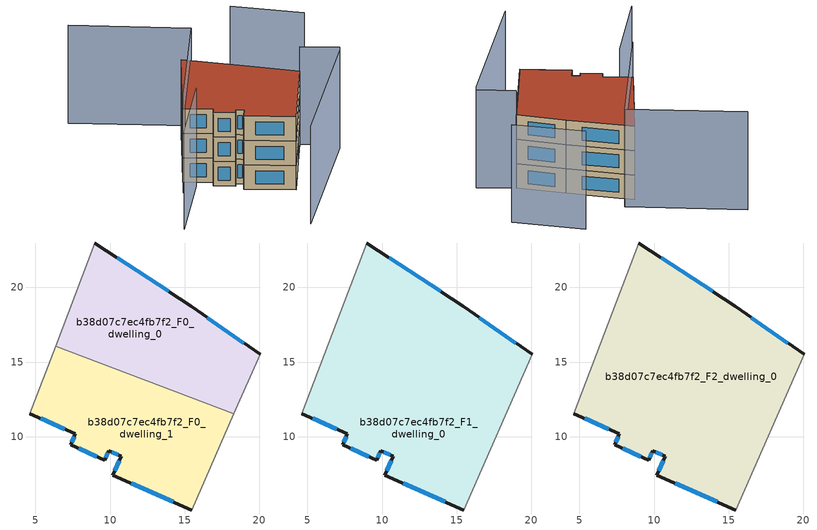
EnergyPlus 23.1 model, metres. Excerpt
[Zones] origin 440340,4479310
b38d07c7ec4fb7f2_F0_dwelling_0
 floor ground (EU_floor_Construction): 15.42,18.73 20.04,15.51 18.29,11.53 6.35,16.06 8.99,22.97 z0
 wall outside (EU_wall_Construction): 20.04,15.51 15.42,18.73 8.99,22.97 z0:3
 wall adiabatic (EU_wall_Construction): 18.29,11.53 20.04,15.51 / 8.99,22.97 6.35,16.06 z0:3
 wall to b38d07c7ec4fb7f2_F0_dwelling_1 (EU_wall_Construction): 6.35,16.06 18.29,11.53 z0:3
 window (EU_Window_Construction): 13.92,19.72 10.49,21.98 / 18.96,16.26 16.5,17.98 z0.7:2.3
b38d07c7ec4fb7f2_F0_dwelling_1
 floor ground (EU_floor_Construction): 18.29,11.53 15.47,5.09 10.18,7.41 10.76,8.69 9.9,9.05 9.63,8.43 7.36,9.45 7.68,10.18 4.63,11.54 6.35,16.06 z0
 wall outside (EU_wall_Construction): 4.63,11.54 7.68,10.18 7.36,9.45 9.63,8.43 9.9,9.05 10.76,8.69 10.18,7.41 15.47,5.09 z0:3
 wall adiabatic (EU_wall_Construction): 6.35,16.06 4.63,11.54 / 15.47,5.09 18.29,11.53 z0:3
 window (EU_Window_Construction): 9.7,8.58 9.84,8.91 / 7.89,9.21 9.1,8.67 / 7.61,10.01 7.44,9.62 / 5.35,11.22 6.97,10.5 / 11.42,6.87 14.23,5.63 / 10.62,8.39 10.32,7.71 / 10.1,8.97 10.56,8.78 z0.7:2.3
b38d07c7ec4fb7f2_F1_dwelling_0
 floor to b38d07c7ec4fb7f2_F0_dwelling_0 (EU_floor_Construction): 15.42,18.73 20.04,15.51 18.29,11.53 6.36,16.06 8.99,22.97 z3
 floor to b38d07c7ec4fb7f2_F0_dwelling_1 (EU_floor_Construction): 18.29,11.53 15.47,5.09 10.18,7.41 10.75,8.69 9.9,9.05 9.63,8.43 7.36,9.45 7.68,10.18 4.63,11.54 6.36,16.06 z3
 wall outside (EU_wall_Construction): 4.63,11.54 7.68,10.18 7.36,9.45 9.63,8.43 9.9,9.05 10.76,8.69 10.18,7.41 15.47,5.09 / 20.04,15.51 15.42,18.73 8.99,22.97 z3:6
 wall adiabatic (EU_wall_Construction): 8.99,22.97 4.63,11.54 / 15.47,5.09 20.04,15.51 z3:6
 window (EU_Window_Construction): 9.7,8.58 9.84,8.91 / 7.89,9.21 9.1,8.67 / 7.61,10.01 7.44,9.62 / 5.35,11.22 6.97,10.5 / 13.92,19.72 10.49,21.98 / 18.96,16.26 16.5,17.98 / 11.42,6.87 14.23,5.63 / 10.62,8.39 10.32,7.71 / 10.1,8.97 10.56,8.78 z3.7:5.3
b38d07c7ec4fb7f2_F2_dwelling_0
 floor to b38d07c7ec4fb7f2_F1_dwelling_0 (EU_floor_Construction): 15.42,18.73 20.04,15.51 15.47,5.09 10.18,7.41 10.75,8.69 9.9,9.05 9.63,8.43 7.36,9.45 7.68,10.18 4.63,11.54 8.99,22.97 z6
 wall outside (EU_wall_Construction): 4.63,11.54 7.68,10.18 7.36,9.45 9.63,8.43 9.9,9.05 10.76,8.69 10.18,7.41 15.47,5.09 / 20.04,15.51 15.42,18.73 8.99,22.97 z6:9
 wall adiabatic (EU_wall_Construction): 8.99,22.97 4.63,11.54 / 15.47,5.09 20.04,15.51 z6:9
 window (EU_Window_Construction): 9.7,8.58 9.84,8.91 / 7.89,9.21 9.1,8.67 / 7.61,10.01 7.44,9.62 / 5.35,11.22 6.97,10.5 / 13.92,19.72 10.49,21.98 / 18.96,16.26 16.5,17.98 / 11.42,6.87 14.23,5.63 / 10.62,8.39 10.32,7.71 / 10.1,8.97 10.56,8.78 z6.7:8.3
 roof outside (EU_roof_Construction): 15.47,5.09 20.04,15.51 15.42,18.73 8.99,22.97 4.63,11.54 7.68,10.18 7.36,9.45 9.63,8.43 9.9,9.05 10.76,8.69 10.18,7.41 z9
shading: 13.79,-3.39 23.77,12.96 / 20.04,15.51 24.1,13.72 / -1.63,29.94 10.68,24.27 / 10.68,24.27 3.7,9.11 / 23.67,23.25 16.71,27.79 / 5.62,10.08 0.44,0.6 z0:12
[Building]
EU S2 Campaign: North Axis=0; Terrain=City; Solar Distribution=FullExterior
[Site:Location]
Madrid: Latitude=40.5; Longitude=-3.5; Time Zone=1; Elevation=609
[SizingPeriod:WeatherFileDays]
AnnualSizingPeriod: Begin Month=1; Begin Day of Month=1; End Month=12; End Day of Month=31; Day of Week for Start Day=Monday; Use Weather File Daylight Saving Period=No; Use Weather File Rain and Snow Indicators=No
[MATERIAL]
EU_InternalMass_Material: Roughness=MediumRough; Thickness=0.1; Conductivity=1; Density=1800; Specific Heat=900; Thermal Absorptance=0.9; Solar Absorptance=0.7; Visible Absorptance=0.7
[MATERIAL:NOMASS] Roughness=MediumRough; Thermal Absorptance=0.9; Solar Absorptance=0.7; Visible Absorptance=0.7
Name | Thermal Resistance
EU_wall_NoMass | 0.419739
EU_roof_NoMass | 0.352165
EU_floor_NoMass | 0.608284
[WINDOWMATERIAL:SIMPLEGLAZINGSYSTEM]
EU_Window_SimpleGlazing: UFactor=4.8352; Solar Heat Gain Coefficient=0.85; Visible Transmittance=0.85
[CONSTRUCTION]
EU_wall_Construction: EU_wall_NoMass
EU_roof_Construction: EU_roof_NoMass
EU_floor_Construction: EU_floor_NoMass
EU_Window_Construction: EU_Window_SimpleGlazing
EU_InternalMass_Construction: EU_InternalMass_Material
[ZONE] Type=1; Multiplier=1; Ceiling Height=autocalculate; Floor Area=autocalculate; Part of Total Floor Area=Yes
Name | Volume
b38d07c7ec4fb7f2_F0_dwelling_0 | 229.012
b38d07c7ec4fb7f2_F1_dwelling_0 | 458.024
b38d07c7ec4fb7f2_F2_dwelling_0 | 458.034
b38d07c7ec4fb7f2_F0_dwelling_1 | 229.016
[INTERNALMASS] Construction=EU_InternalMass_Construction
Name | Zone or ZoneList | Surface Area
b38d07c7ec4fb7f2_F0_dwelling_0_EU_InternalMass | b38d07c7ec4fb7f2_F0_dwelling_0 | 76.3373
b38d07c7ec4fb7f2_F0_dwelling_1_EU_InternalMass | b38d07c7ec4fb7f2_F0_dwelling_1 | 76.3387
b38d07c7ec4fb7f2_F1_dwelling_0_EU_InternalMass | b38d07c7ec4fb7f2_F1_dwelling_0 | 152.678
b38d07c7ec4fb7f2_F2_dwelling_0_EU_InternalMass | b38d07c7ec4fb7f2_F2_dwelling_0 | 152.678
[OTHEREQUIPMENT] Fuel Type=Electricity; Design Level Calculation Method=Watts/Area; Power per Zone Floor Area=1; Fraction Latent=0; Fraction Radiant=0; Fraction Lost=0; Carbon Dioxide Generation Rate=0; EndUse Subcategory=EU_Step8_InternalGains
Name | Zone or ZoneList or Space or SpaceList | Schedule
EU_Step8_InternalGain_b38d07c7ec4fb7f2_F0_dwelling_0_f000 | b38d07c7ec4fb7f2_F0_dwelling_0 | EU_Step8_GainSchedule_b38d07c7ec4fb7f2_F0_dwelling_0_f000
EU_Step8_InternalGain_b38d07c7ec4fb7f2_F0_dwelling_1_f000 | b38d07c7ec4fb7f2_F0_dwelling_1 | EU_Step8_GainSchedule_b38d07c7ec4fb7f2_F0_dwelling_1_f000
EU_Step8_InternalGain_b38d07c7ec4fb7f2_F1_dwelling_0_f000 | b38d07c7ec4fb7f2_F1_dwelling_0 | EU_Step8_GainSchedule_b38d07c7ec4fb7f2_F1_dwelling_0_f000
EU_Step8_InternalGain_b38d07c7ec4fb7f2_F2_dwelling_0_f000 | b38d07c7ec4fb7f2_F2_dwelling_0 | EU_Step8_GainSchedule_b38d07c7ec4fb7f2_F2_dwelling_0_f000
[ZONEVENTILATION:DESIGNFLOWRATE] Schedule=EU_AlwaysOn; Design Flow Rate Calculation Method=AirChanges/Hour; Air Changes per Hour=0.703302; Ventilation Type=Natural; Fan Pressure Rise=0; Fan Total Efficiency=1; Constant Term Coefficient=1; Temperature Term Coefficient=0; Velocity Term Coefficient=0; Velocity Squared Term Coefficient=0; Minimum Indoor Temperature=-100; Maximum Indoor Temperature=100; Delta Temperature=-100; Minimum Outdoor Temperature=-100; Maximum Outdoor Temperature=100; Maximum Wind Speed=40
Name | Zone or ZoneList or Space or SpaceList
EU_ConstantAir_b38d07c7ec4fb7f2_F0_dwelling_0 | b38d07c7ec4fb7f2_F0_dwelling_0
EU_ConstantAir_b38d07c7ec4fb7f2_F0_dwelling_1 | b38d07c7ec4fb7f2_F0_dwelling_1
EU_ConstantAir_b38d07c7ec4fb7f2_F1_dwelling_0 | b38d07c7ec4fb7f2_F1_dwelling_0
EU_ConstantAir_b38d07c7ec4fb7f2_F2_dwelling_0 | b38d07c7ec4fb7f2_F2_dwelling_0
[HVACTEMPLATE:THERMOSTAT] Constant Heating Setpoint=20; Constant Cooling Setpoint=50
EU_HeatOnly_b38d07c7ec4fb7f2_F0_dwelling_0; EU_HeatOnly_b38d07c7ec4fb7f2_F0_dwelling_1; EU_HeatOnly_b38d07c7ec4fb7f2_F1_dwelling_0; EU_HeatOnly_b38d07c7ec4fb7f2_F2_dwelling_0
[HVACTEMPLATE:ZONE:IDEALLOADSAIRSYSTEM] System Availability Schedule=EU_AlwaysOn; Maximum Heating Supply Air Temperature=50; Minimum Cooling Supply Air Temperature=13; Maximum Heating Supply Air Humidity Ratio=0.0156; Minimum Cooling Supply Air Humidity Ratio=0.0077; Heating Limit=NoLimit; Cooling Limit=NoLimit; Heating Availability Schedule=EU_AlwaysOn; Cooling Availability Schedule=EU_CoolingOff; Dehumidification Control Type=ConstantSensibleHeatRatio; Cooling Sensible Heat Ratio=0.7; Dehumidification Setpoint=60; Humidification Control Type=None; Humidification Setpoint=30; Outdoor Air Method=None; Outdoor Air Flow Rate per Person=0.00944; Outdoor Air Flow Rate per Zone Floor Area=0; Outdoor Air Flow Rate per Zone=0; Demand Controlled Ventilation Type=None; Outdoor Air Economizer Type=NoEconomizer; Heat Recovery Type=None; Sensible Heat Recovery Effectiveness=0.7; Latent Heat Recovery Effectiveness=0.65
Name | Template Thermostat
b38d07c7ec4fb7f2_F0_dwelling_0 | EU_HeatOnly_b38d07c7ec4fb7f2_F0_dwelling_0
b38d07c7ec4fb7f2_F0_dwelling_1 | EU_HeatOnly_b38d07c7ec4fb7f2_F0_dwelling_1
b38d07c7ec4fb7f2_F1_dwelling_0 | EU_HeatOnly_b38d07c7ec4fb7f2_F1_dwelling_0
b38d07c7ec4fb7f2_F2_dwelling_0 | EU_HeatOnly_b38d07c7ec4fb7f2_F2_dwelling_0
[SIZING:ZONE] Zone Cooling Design Supply Air Temperature Input Method=SupplyAirTemperature; Zone Cooling Design Supply Air Temperature=13; Zone Heating Design Supply Air Temperature Input Method=SupplyAirTemperature; Zone Heating Design Supply Air Temperature=50; Zone Cooling Design Supply Air Humidity Ratio=0.008; Zone Heating Design Supply Air Humidity Ratio=0.008; Cooling Design Air Flow Method=DesignDay; Cooling Design Air Flow Rate=0; Cooling Minimum Air Flow per Zone Floor Area=0.000762; Cooling Minimum Air Flow=0; Cooling Minimum Air Flow Fraction=0.2; Heating Design Air Flow Method=DesignDay; Heating Design Air Flow Rate=0; Heating Maximum Air Flow per Zone Floor Area=0.002032; Heating Maximum Air Flow=0.141576; Heating Maximum Air Flow Fraction=0.3; Account for Dedicated Outdoor Air System=No; Dedicated Outdoor Air System Control Strategy=NeutralSupplyAir; Dedicated Outdoor Air Low Setpoint Temperature for Design=autosize; Dedicated Outdoor Air High Setpoint Temperature for Design=autosize; Zone Load Sizing Method=Sensible Load Only No Latent Load; Zone Latent Cooling Design Supply Air Humidity Ratio Input Method=HumidityRatioDifference; Zone Cooling Design Supply Air Humidity Ratio Difference=0.005; Zone Latent Heating Design Supply Air Humidity Ratio Input Method=HumidityRatioDifference; Zone Humidification Design Supply Air Humidity Ratio Difference=0.005
b38d07c7ec4fb7f2_F0_dwelling_0; b38d07c7ec4fb7f2_F0_dwelling_1; b38d07c7ec4fb7f2_F1_dwelling_0; b38d07c7ec4fb7f2_F2_dwelling_0
[SCHEDULE:CONSTANT]
Name | Hourly Value
EU_AlwaysOn | 1
EU_CoolingOff | 0
[SCHEDULE:FILE] Column Number=1; Rows to Skip at Top=0; Number of Hours of Data=8760; Column Separator=Comma; Interpolate to Timestep=No; Minutes per Item=60; Adjust Schedule for Daylight Savings=Yes
Name | File
EU_Step8_GainSchedule_b38d07c7ec4fb7f2_F0_dwelling_0_f000 | ../../schedules/b38d07c7ec4fb7f2/b38d07c7ec4fb7f2_F0_dwelling_0_f000_gain.csv
EU_Step8_GainSchedule_b38d07c7ec4fb7f2_F0_dwelling_1_f000 | ../../schedules/b38d07c7ec4fb7f2/b38d07c7ec4fb7f2_F0_dwelling_1_f000_gain.csv
EU_Step8_GainSchedule_b38d07c7ec4fb7f2_F1_dwelling_0_f000 | ../../schedules/b38d07c7ec4fb7f2/b38d07c7ec4fb7f2_F1_dwelling_0_f000_gain.csv
EU_Step8_GainSchedule_b38d07c7ec4fb7f2_F2_dwelling_0_f000 | ../../schedules/b38d07c7ec4fb7f2/b38d07c7ec4fb7f2_F2_dwelling_0_f000_gain.csv
